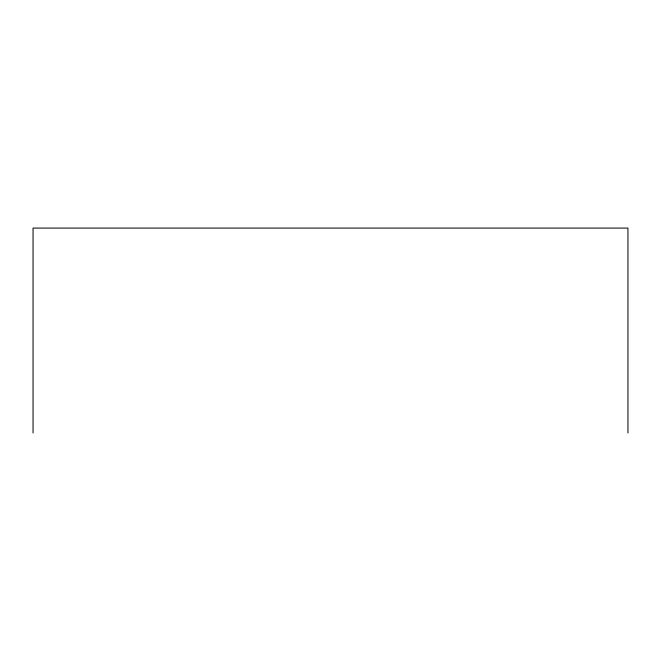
<?xml version="1.0" encoding="UTF-8"?>
<svg xmlns="http://www.w3.org/2000/svg" width="661" height="661" viewBox="0 0 661 661"><rect width="100%" height="100%" fill="white"/><g stroke="black" fill="none" stroke-linecap="round" stroke-linejoin="round"><path stroke-width="0.99" d="M627.95 432.922L627.95 228.078L33.05 228.078L33.05 432.922"/></g></svg>
